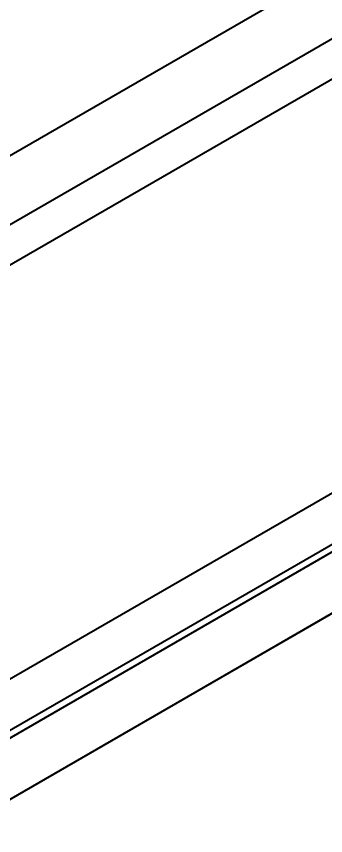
# Model space of a CAD drawing. Header units: millimetres. Extents: x 15 to 415, y 5 to 292.
# Drawn here: x 312.404 to 314.233, y 103.096 to 107.944 of the extents above; entities that cross this region are included whole.
import ezdxf

# ---------------------------------------------------------------- set-up
doc = ezdxf.new("R2010")
doc.units = ezdxf.units.MM
doc.layers.add('Geometries', color=7, linetype='Continuous')

msp = doc.modelspace()

# ---------------------------------------------------------------- linework, layer by layer
at = {"layer": 'Geometries', "linetype": 'Continuous', "lineweight": 40}
for p, q in [((329.8409, 117.2076), (311.994, 106.9037)), ((330.0869, 116.9414), (312.1657, 106.5946)), ((312.2438, 106.4028), (330.292, 116.8229)), ((310.0281, 102.6741), (333.291, 116.1049)), ((333.0224, 115.6436), (310.0281, 102.3679)), ((333.0498, 115.6154), (310.0281, 102.3238)), ((333.2899, 115.3911), (310.0281, 101.9609)), ((333.291, 115.3905), (310.0281, 101.9596))]:
    msp.add_line(p, q, dxfattribs=at)

doc.saveas('drawing.dxf')
